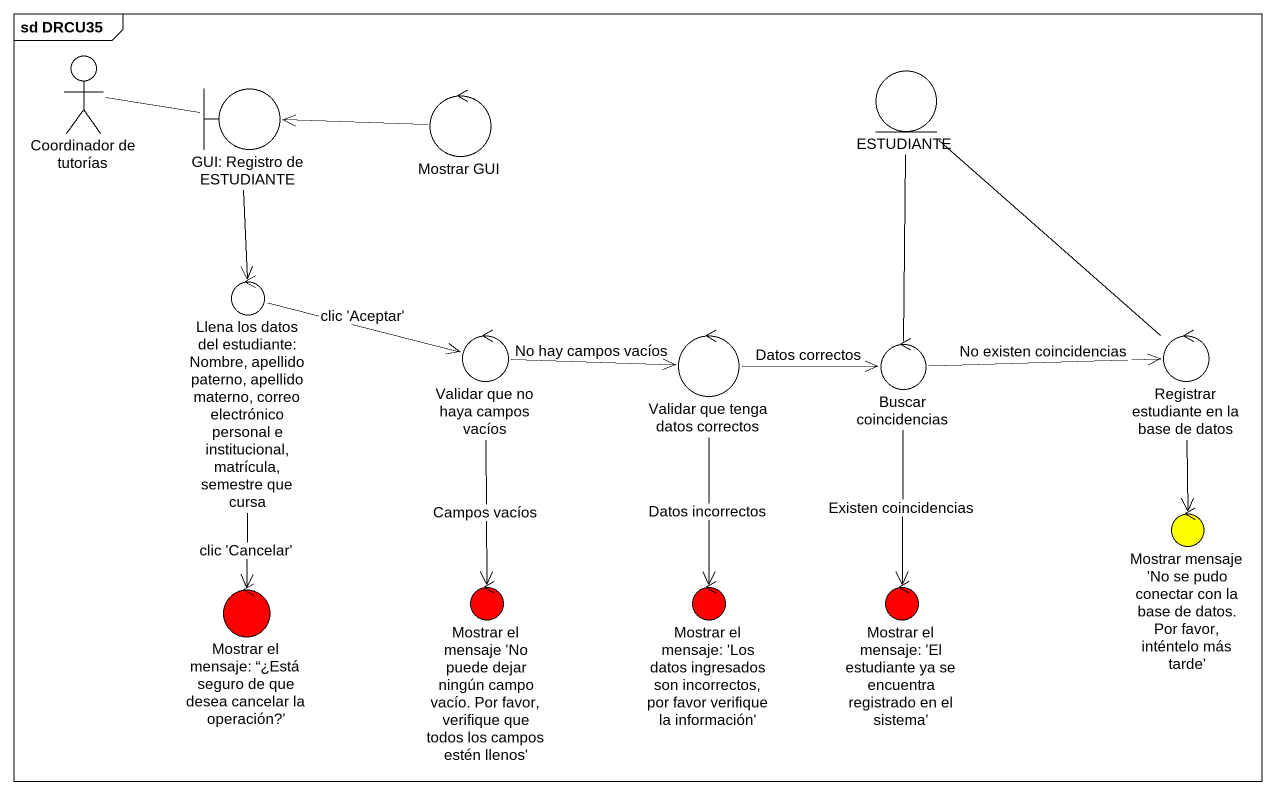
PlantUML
@startuml
mainframe sd DRCU35
actor "Coordinador de tutorías" as Coordinador_de_tutorías
boundary "GUI: Registro de ESTUDIANTE" as GUI_Registro_de_ESTUDIANTE
control "Mostrar GUI" as Mostrar_GUI
entity ESTUDIANTE
control "Llena los datos del estudiante: Nombre, apellido paterno, apellido materno, correo electrónico personal e institucional, matrícula, semestre que cursa" as Llena_los_datos_del
control "Validar que no haya campos vacíos" as Validar_que_no_haya_campos
control "Validar que tenga datos correctos" as Validar_que_tenga_datos
control "Buscar coincidencias" as Buscar_coincidencias
control "Registrar estudiante en la base de datos" as Registrar_estudiante_en_la
control "Mostrar mensaje 'No se pudo conectar con la base de datos. Por favor, inténtelo más tarde'" as Mostrar_mensaje_No_se_pudo #FFFF00
control "Mostrar el mensaje: “¿Está seguro de que desea cancelar la operación?'" as Mostrar_el_mensaje_Está #FF0000
control "Mostrar el mensaje 'No puede dejar ningún campo vacío. Por favor, verifique que todos los campos estén llenos'" as Mostrar_el_mensaje_No_puede #FF0000
control "Mostrar el mensaje: 'Los datos ingresados son incorrectos, por favor verifique la información'" as Mostrar_el_mensaje_Los #FF0000
control "Mostrar el mensaje: 'El estudiante ya se encuentra registrado en el sistema'" as Mostrar_el_mensaje_El #FF0000
Coordinador_de_tutorías -right- GUI_Registro_de_ESTUDIANTE
GUI_Registro_de_ESTUDIANTE --> Llena_los_datos_del
Mostrar_GUI -left-> GUI_Registro_de_ESTUDIANTE
Llena_los_datos_del -right-> Validar_que_no_haya_campos : clic 'Aceptar'
Llena_los_datos_del --> Mostrar_el_mensaje_Está : clic 'Cancelar'
Validar_que_no_haya_campos -right-> Validar_que_tenga_datos : No hay campos vacíos
Validar_que_no_haya_campos --> Mostrar_el_mensaje_No_puede : Campos vacíos
Validar_que_tenga_datos -right-> Buscar_coincidencias : Datos correctos
Validar_que_tenga_datos --> Mostrar_el_mensaje_Los : Datos incorrectos
Buscar_coincidencias -up- ESTUDIANTE
Buscar_coincidencias -right-> Registrar_estudiante_en_la : No existen coincidencias
Buscar_coincidencias --> Mostrar_el_mensaje_El : Existen coincidencias
Registrar_estudiante_en_la -up- ESTUDIANTE
Registrar_estudiante_en_la --> Mostrar_mensaje_No_se_pudo
@enduml
